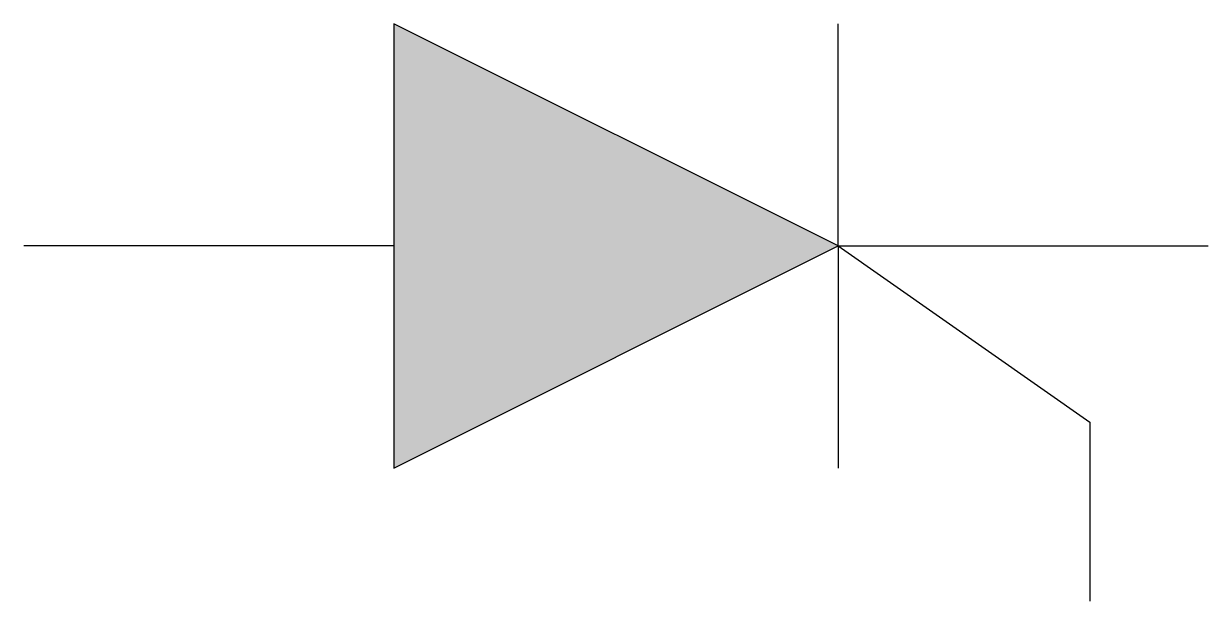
# Model space of a CAD drawing. Header units: millimetres. Extents: x -5 to 5, y -3 to 1.9.
import ezdxf

# ---------------------------------------------------------------- set-up
doc = ezdxf.new("R2010")
doc.units = ezdxf.units.MM
doc.layers.get('0').update_dxf_attribs({"true_color": 0xffffff})
doc.layers.add('OBJECT', color=178, linetype='Continuous', true_color=0x000000)

msp = doc.modelspace()

# ---------------------------------------------------------------- hatches: boundary and pattern name
msp.add_hatch(color=256).paths.add_polyline_path([(-1.875, -1.875), (1.875, 0), (-1.875, 1.875)], flags=0)

# ---------------------------------------------------------------- linework, layer by layer
at = {"layer": 'OBJECT'}
for p, q in [((1.875, 0), (-1.875, 1.875)), ((-1.875, 1.875), (-1.875, -1.875)), ((1.875, 0), (1.875, 1.875)), ((-1.875, 0), (-5, 0)), ((-1.875, -1.875), (1.875, 0)), ((1.875, 0), (1.875, -1.875)), ((1.875, 0), (5, 0)), ((1.875, 0), (4, -1.488)), ((4, -1.488), (4, -3))]:
    msp.add_line(p, q, dxfattribs=at)

doc.saveas('drawing.dxf')
